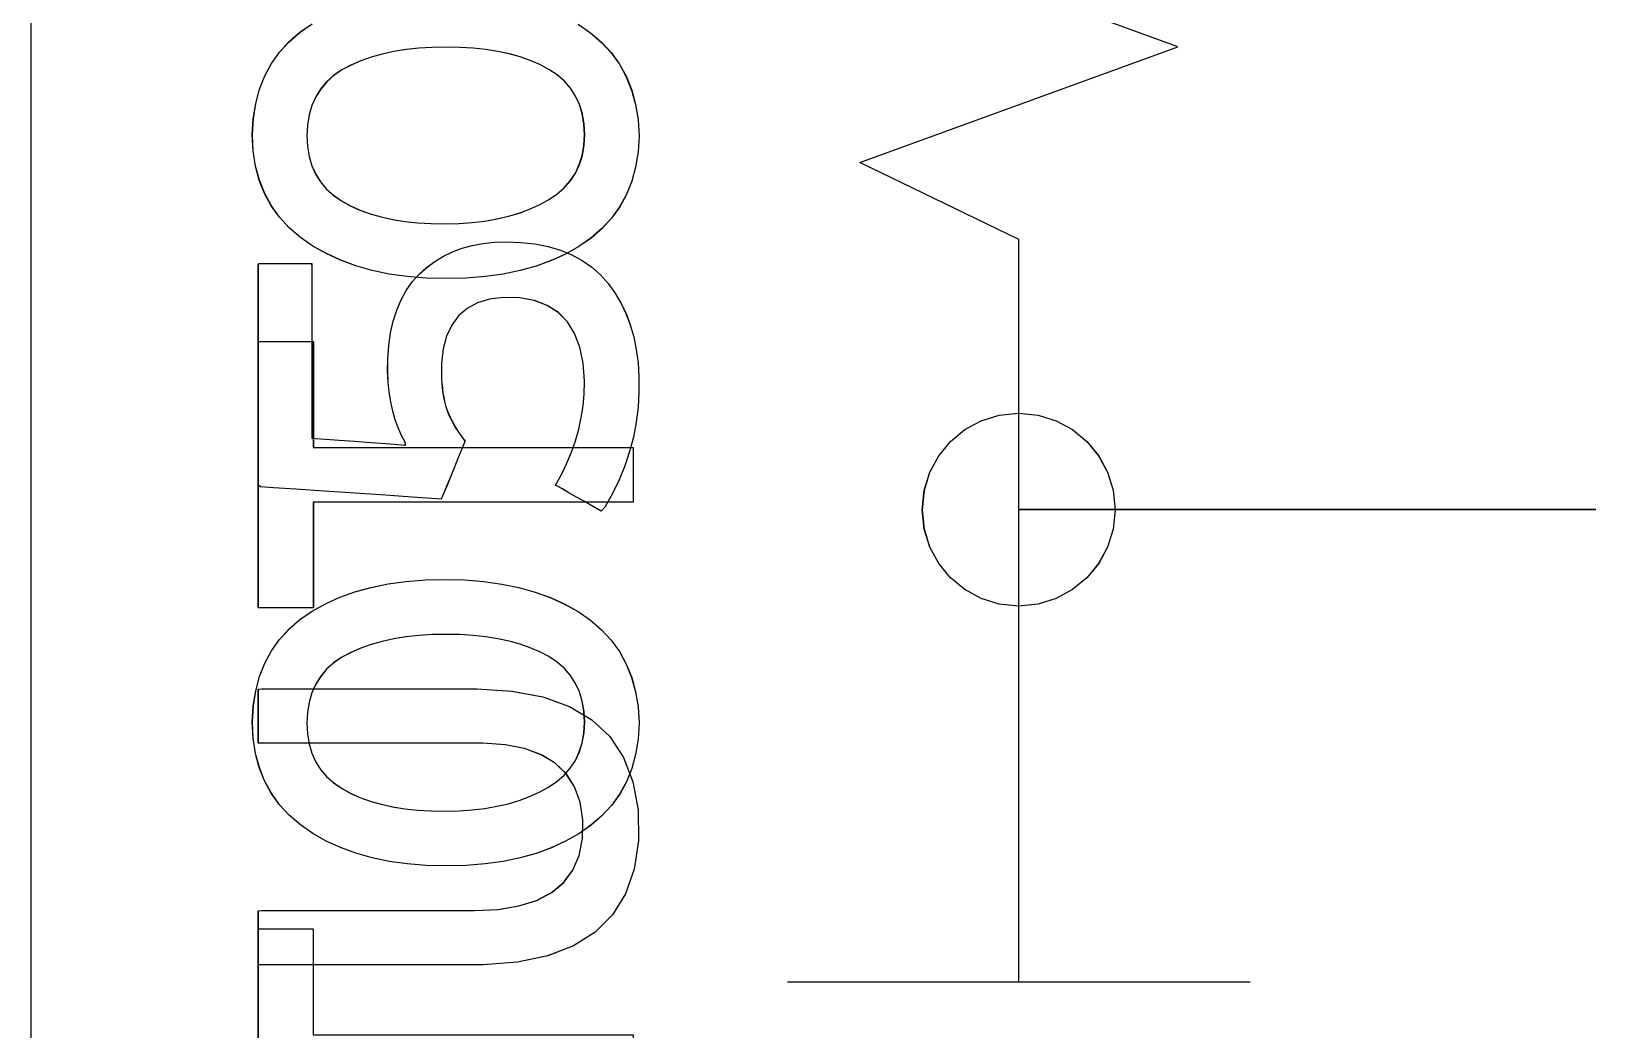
# Model space of a CAD drawing. Extents: x 1 to 47.7, y 0.2 to 35.
# Drawn here: x 36.2985 to 36.7042, y 5.7044 to 5.9632 of the extents above; entities that cross this region are included whole.
import ezdxf

# ---------------------------------------------------------------- set-up
doc = ezdxf.new("R2010")
doc.units = 0
doc.header["$MEASUREMENT"] = 0
for name, color, linetype in [('7_2___8__INDEPENDENT_INPUT', 7, 'CONTINUOUS'), ('7_3___8__OPTOISO_INDEPENDE', 7, 'CONTINUOUS'), ('7_4___24__OPTOISO_INDEPEND', 7, 'CONTINUOUS'), ('7_5___8__INDEPENDENT_INPUT', 7, 'CONTINUOUS'), ('7_6____8__INDEPENDENT_INPU', 7, 'CONTINUOUS'), ('7_7____8__OPTOISO_INDEPEND', 7, 'CONTINUOUS'), ('7_8____8__OPTOISO_INDEPEND', 7, 'CONTINUOUS'), ('8_0_____DWG', 7, 'CONTINUOUS')]:
    doc.layers.add(name, color=color, linetype=linetype)

msp = doc.modelspace()

# ---------------------------------------------------------------- linework, layer by layer
at = {"layer": '7_2___8__INDEPENDENT_INPUT'}
for points in [[(36.42155, 5.90865), (36.42545, 5.90849), (36.4291, 5.90807), (36.43252, 5.90739), (36.43571, 5.90645), (36.43865, 5.90524), (36.44136, 5.90377), (36.44383, 5.90205), (36.44607, 5.90006), (36.44807, 5.89781), (36.44984, 5.89539), (36.45139, 5.89279), (36.45272, 5.89002), (36.45383, 5.88708), (36.45472, 5.88396), (36.45539, 5.88068), (36.45584, 5.87723), (36.45608, 5.8736), (36.45608, 5.86972), (36.45585, 5.86575), (36.45536, 5.86184), (36.45463, 5.858), (36.45365, 5.85424), (36.45241, 5.85054), (36.45093, 5.84691), (36.4492, 5.84335), (36.44722, 5.83987), (36.44631, 5.83883), (36.44537, 5.83936), (36.44385, 5.84023), (36.44196, 5.8413), (36.43991, 5.84246), (36.43793, 5.84359), (36.43622, 5.84456), (36.43499, 5.84525), (36.43447, 5.84555), (36.43589, 5.84816), (36.43731, 5.8511), (36.43855, 5.85407), (36.4396, 5.85705), (36.44046, 5.86006), (36.44113, 5.86308), (36.44161, 5.86612), (36.4419, 5.86918), (36.44199, 5.87248), (36.44163, 5.8772), (36.44076, 5.88134), (36.4394, 5.8849), (36.43753, 5.8879), (36.43517, 5.89032), (36.43231, 5.89216), (36.42894, 5.89344), (36.42508, 5.89414), (36.42093, 5.89423), (36.41734, 5.89375), (36.41421, 5.89279), (36.41153, 5.89135), (36.4093, 5.88944), (36.40752, 5.88705), (36.40619, 5.88419), (36.40531, 5.88086), (36.40488, 5.87705), (36.40485, 5.87447), (36.40489, 5.87317), (36.40496, 5.87192), (36.40508, 5.8707), (36.40524, 5.86951), (36.40543, 5.86837), (36.40567, 5.86726), (36.40594, 5.86619), (36.40626, 5.86516), (36.40664, 5.86417), (36.40707, 5.8632), (36.40753, 5.86226), (36.40802, 5.86133), (36.40854, 5.86042), (36.4091, 5.85953), (36.40968, 5.85866), (36.4103, 5.85781), (36.41096, 5.85697), (36.41074, 5.85643), (36.41015, 5.85499), (36.4093, 5.8529), (36.4083, 5.85045), (36.40726, 5.84789), (36.40629, 5.8455), (36.40549, 5.84353), (36.40497, 5.84227), (36.40475, 5.84194), (36.40233, 5.8421), (36.39725, 5.84245), (36.39034, 5.84292), (36.38245, 5.84345), (36.37442, 5.844), (36.3671, 5.8445), (36.36131, 5.84489), (36.35791, 5.84512), (36.35737, 5.84559), (36.35737, 5.84934), (36.35737, 5.85612), (36.35737, 5.86489), (36.35737, 5.87463), (36.35737, 5.88432), (36.35737, 5.89292), (36.35737, 5.89941), (36.35737, 5.90276), (36.35759, 5.90301), (36.35867, 5.90301), (36.36042, 5.90301), (36.36259, 5.90301), (36.36494, 5.90301), (36.36722, 5.90301), (36.36919, 5.90301), (36.37059, 5.90301), (36.3712, 5.90301), (36.3712, 5.90171), (36.3712, 5.89762), (36.3712, 5.89153), (36.3712, 5.88423), (36.3712, 5.87654), (36.3712, 5.86924), (36.3712, 5.86314), (36.3712, 5.85906), (36.37121, 5.85776), (36.37229, 5.85768), (36.3748, 5.85749), (36.37831, 5.85723), (36.38237, 5.85693), (36.38656, 5.85662), (36.39044, 5.85633), (36.39356, 5.8561), (36.39548, 5.85596), (36.39552, 5.85653), (36.39451, 5.8584), (36.39363, 5.86039), (36.39286, 5.86251), (36.39223, 5.86475), (36.39171, 5.86712), (36.39131, 5.86962), (36.39104, 5.87223), (36.3909, 5.87498), (36.39092, 5.87827), (36.39118, 5.88176), (36.39166, 5.88504), (36.39235, 5.8881), (36.39326, 5.89095), (36.39439, 5.89359), (36.39573, 5.89601), (36.39729, 5.89822), (36.39906, 5.90022), (36.40102, 5.90199), (36.40312, 5.90355), (36.40535, 5.90491), (36.40772, 5.90605), (36.41022, 5.90699), (36.41285, 5.90771), (36.41562, 5.90823), (36.41852, 5.90855)], [(36.40579, 5.8211), (36.41094, 5.82097), (36.41584, 5.82058), (36.42051, 5.81993), (36.42494, 5.81902), (36.42914, 5.81785), (36.43309, 5.81642), (36.43681, 5.81472), (36.44029, 5.81277), (36.44352, 5.81056), (36.4464, 5.80808), (36.4489, 5.80536), (36.45104, 5.8024), (36.4528, 5.79918), (36.45419, 5.79572), (36.4552, 5.79201), (36.45584, 5.78805), (36.45611, 5.78384), (36.45584, 5.77968), (36.45521, 5.77577), (36.4542, 5.77209), (36.45283, 5.76866), (36.45108, 5.76548), (36.44897, 5.76254), (36.44649, 5.75984), (36.44364, 5.75739), (36.44045, 5.75518), (36.43703, 5.75323), (36.43335, 5.75154), (36.42943, 5.75011), (36.42526, 5.74893), (36.42083, 5.74802), (36.41616, 5.74737), (36.41123, 5.74698), (36.40606, 5.74685), (36.4009, 5.74699), (36.39598, 5.74738), (36.3913, 5.74804), (36.38686, 5.74896), (36.38266, 5.75015), (36.3787, 5.7516), (36.37498, 5.75331), (36.3715, 5.75529), (36.36826, 5.75753), (36.36537, 5.76001), (36.36286, 5.76273), (36.36073, 5.7657), (36.35899, 5.7689), (36.35762, 5.77234), (36.35664, 5.77602), (36.35603, 5.77995), (36.35581, 5.78411), (36.35606, 5.78831), (36.35667, 5.79226), (36.35766, 5.79596), (36.35902, 5.79941), (36.36075, 5.80261), (36.36285, 5.80556), (36.36531, 5.80826), (36.36815, 5.81071), (36.37134, 5.81289), (36.37478, 5.81481), (36.37846, 5.81648), (36.3824, 5.81789), (36.38658, 5.81905), (36.39101, 5.81994), (36.39569, 5.82059), (36.40061, 5.82097)], [(36.40606, 5.80687), (36.40244, 5.8068), (36.39898, 5.80658), (36.39566, 5.80622), (36.3925, 5.80571), (36.38949, 5.80505), (36.38664, 5.80425), (36.38394, 5.8033), (36.38139, 5.80221), (36.37901, 5.80095), (36.3769, 5.79949), (36.37507, 5.79783), (36.37352, 5.79598), (36.37225, 5.79394), (36.37125, 5.7917), (36.37053, 5.78928), (36.37008, 5.78665), (36.36991, 5.78384), (36.37008, 5.78107), (36.37052, 5.77849), (36.37123, 5.7761), (36.37222, 5.7739), (36.37348, 5.77189), (36.37501, 5.77007), (36.37681, 5.76844), (36.37889, 5.76699), (36.38122, 5.76573), (36.38372, 5.76461), (36.38638, 5.76365), (36.38921, 5.76284), (36.3922, 5.76218), (36.39535, 5.76167), (36.39867, 5.76132), (36.40215, 5.76112), (36.40579, 5.76108), (36.40939, 5.76116), (36.41283, 5.76139), (36.41612, 5.76177), (36.41925, 5.76231), (36.42223, 5.76299), (36.42504, 5.76383), (36.42771, 5.76483), (36.43022, 5.76597), (36.4326, 5.76726), (36.43478, 5.76872), (36.43667, 5.77036), (36.43827, 5.77219), (36.43959, 5.7742), (36.44063, 5.7764), (36.44137, 5.77879), (36.44183, 5.78136), (36.442, 5.78411), (36.44183, 5.78692), (36.44138, 5.78954), (36.44064, 5.79196), (36.43963, 5.79418), (36.43833, 5.7962), (36.43674, 5.79803), (36.43488, 5.79966), (36.43273, 5.8011), (36.43037, 5.80233), (36.42789, 5.80339), (36.42525, 5.80432), (36.42245, 5.8051), (36.41949, 5.80574), (36.41637, 5.80623), (36.4131, 5.80659), (36.40966, 5.8068)]]:
    msp.add_lwpolyline(points, close=True, dxfattribs=at)
for points in [[(36.55459, 5.71681), (36.55459, 5.83921), (36.70423, 5.83921)], [(36.37161, 5.70303), (36.45455, 5.70303), (36.45455, 5.68894), (36.37161, 5.68894), (36.37161, 5.66147), (36.35737, 5.66147), (36.35737, 5.73052), (36.37161, 5.73052), (36.37161, 5.70303)], [(36.4946, 5.71681), (36.61459, 5.71681)]]:
    msp.add_lwpolyline(points, dxfattribs=at)
at = {"layer": '7_3___8__OPTOISO_INDEPENDE'}
for points in [[(36.42155, 5.90865), (36.42545, 5.90849), (36.4291, 5.90807), (36.43252, 5.90739), (36.43571, 5.90645), (36.43865, 5.90524), (36.44136, 5.90377), (36.44383, 5.90205), (36.44607, 5.90006), (36.44807, 5.89781), (36.44984, 5.89539), (36.45139, 5.89279), (36.45272, 5.89002), (36.45383, 5.88708), (36.45472, 5.88396), (36.45539, 5.88068), (36.45584, 5.87723), (36.45608, 5.8736), (36.45608, 5.86972), (36.45585, 5.86575), (36.45536, 5.86184), (36.45463, 5.858), (36.45365, 5.85424), (36.45241, 5.85054), (36.45093, 5.84691), (36.4492, 5.84335), (36.44722, 5.83987), (36.44631, 5.83883), (36.44537, 5.83936), (36.44385, 5.84023), (36.44196, 5.8413), (36.43991, 5.84246), (36.43793, 5.84359), (36.43622, 5.84456), (36.43499, 5.84525), (36.43447, 5.84555), (36.43589, 5.84816), (36.43731, 5.8511), (36.43855, 5.85407), (36.4396, 5.85705), (36.44046, 5.86006), (36.44113, 5.86308), (36.44161, 5.86612), (36.4419, 5.86918), (36.44199, 5.87248), (36.44163, 5.8772), (36.44076, 5.88134), (36.4394, 5.8849), (36.43753, 5.8879), (36.43517, 5.89032), (36.43231, 5.89216), (36.42894, 5.89344), (36.42508, 5.89414), (36.42093, 5.89423), (36.41734, 5.89375), (36.41421, 5.89279), (36.41153, 5.89135), (36.4093, 5.88944), (36.40752, 5.88705), (36.40619, 5.88419), (36.40531, 5.88086), (36.40488, 5.87705), (36.40485, 5.87447), (36.40489, 5.87317), (36.40496, 5.87192), (36.40508, 5.8707), (36.40524, 5.86951), (36.40543, 5.86837), (36.40567, 5.86726), (36.40594, 5.86619), (36.40626, 5.86516), (36.40664, 5.86417), (36.40707, 5.8632), (36.40753, 5.86226), (36.40802, 5.86133), (36.40854, 5.86042), (36.4091, 5.85953), (36.40968, 5.85866), (36.4103, 5.85781), (36.41096, 5.85697), (36.41074, 5.85643), (36.41015, 5.85499), (36.4093, 5.8529), (36.4083, 5.85045), (36.40726, 5.84789), (36.40629, 5.8455), (36.40549, 5.84353), (36.40497, 5.84227), (36.40475, 5.84194), (36.40233, 5.8421), (36.39725, 5.84245), (36.39034, 5.84292), (36.38245, 5.84345), (36.37442, 5.844), (36.3671, 5.8445), (36.36131, 5.84489), (36.35791, 5.84512), (36.35737, 5.84559), (36.35737, 5.84934), (36.35737, 5.85612), (36.35737, 5.86489), (36.35737, 5.87463), (36.35737, 5.88432), (36.35737, 5.89292), (36.35737, 5.89941), (36.35737, 5.90276), (36.35759, 5.90301), (36.35867, 5.90301), (36.36042, 5.90301), (36.36259, 5.90301), (36.36494, 5.90301), (36.36722, 5.90301), (36.36919, 5.90301), (36.37059, 5.90301), (36.3712, 5.90301), (36.3712, 5.90171), (36.3712, 5.89762), (36.3712, 5.89153), (36.3712, 5.88423), (36.3712, 5.87654), (36.3712, 5.86924), (36.3712, 5.86314), (36.3712, 5.85906), (36.37121, 5.85776), (36.37229, 5.85768), (36.3748, 5.85749), (36.37831, 5.85723), (36.38237, 5.85693), (36.38656, 5.85662), (36.39044, 5.85633), (36.39356, 5.8561), (36.39548, 5.85596), (36.39552, 5.85653), (36.39451, 5.8584), (36.39363, 5.86039), (36.39286, 5.86251), (36.39223, 5.86475), (36.39171, 5.86712), (36.39131, 5.86962), (36.39104, 5.87223), (36.3909, 5.87498), (36.39092, 5.87827), (36.39118, 5.88176), (36.39166, 5.88504), (36.39235, 5.8881), (36.39326, 5.89095), (36.39439, 5.89359), (36.39573, 5.89601), (36.39729, 5.89822), (36.39906, 5.90022), (36.40102, 5.90199), (36.40312, 5.90355), (36.40535, 5.90491), (36.40772, 5.90605), (36.41022, 5.90699), (36.41285, 5.90771), (36.41562, 5.90823), (36.41852, 5.90855)], [(36.40579, 5.8211), (36.41094, 5.82097), (36.41584, 5.82058), (36.42051, 5.81993), (36.42494, 5.81902), (36.42914, 5.81785), (36.43309, 5.81642), (36.43681, 5.81472), (36.44029, 5.81277), (36.44352, 5.81056), (36.4464, 5.80808), (36.4489, 5.80536), (36.45104, 5.8024), (36.4528, 5.79918), (36.45419, 5.79572), (36.4552, 5.79201), (36.45584, 5.78805), (36.45611, 5.78384), (36.45584, 5.77968), (36.45521, 5.77577), (36.4542, 5.77209), (36.45283, 5.76866), (36.45108, 5.76548), (36.44897, 5.76254), (36.44649, 5.75984), (36.44364, 5.75739), (36.44045, 5.75518), (36.43703, 5.75323), (36.43335, 5.75154), (36.42943, 5.75011), (36.42526, 5.74893), (36.42083, 5.74802), (36.41616, 5.74737), (36.41123, 5.74698), (36.40606, 5.74685), (36.4009, 5.74699), (36.39598, 5.74738), (36.3913, 5.74804), (36.38686, 5.74896), (36.38266, 5.75015), (36.3787, 5.7516), (36.37498, 5.75331), (36.3715, 5.75529), (36.36826, 5.75753), (36.36537, 5.76001), (36.36286, 5.76273), (36.36073, 5.7657), (36.35899, 5.7689), (36.35762, 5.77234), (36.35664, 5.77602), (36.35603, 5.77995), (36.35581, 5.78411), (36.35606, 5.78831), (36.35667, 5.79226), (36.35766, 5.79596), (36.35902, 5.79941), (36.36075, 5.80261), (36.36285, 5.80556), (36.36531, 5.80826), (36.36815, 5.81071), (36.37134, 5.81289), (36.37478, 5.81481), (36.37846, 5.81648), (36.3824, 5.81789), (36.38658, 5.81905), (36.39101, 5.81994), (36.39569, 5.82059), (36.40061, 5.82097)], [(36.40606, 5.80687), (36.40244, 5.8068), (36.39898, 5.80658), (36.39566, 5.80622), (36.3925, 5.80571), (36.38949, 5.80505), (36.38664, 5.80425), (36.38394, 5.8033), (36.38139, 5.80221), (36.37901, 5.80095), (36.3769, 5.79949), (36.37507, 5.79783), (36.37352, 5.79598), (36.37225, 5.79394), (36.37125, 5.7917), (36.37053, 5.78928), (36.37008, 5.78665), (36.36991, 5.78384), (36.37008, 5.78107), (36.37052, 5.77849), (36.37123, 5.7761), (36.37222, 5.7739), (36.37348, 5.77189), (36.37501, 5.77007), (36.37681, 5.76844), (36.37889, 5.76699), (36.38122, 5.76573), (36.38372, 5.76461), (36.38638, 5.76365), (36.38921, 5.76284), (36.3922, 5.76218), (36.39535, 5.76167), (36.39867, 5.76132), (36.40215, 5.76112), (36.40579, 5.76108), (36.40939, 5.76116), (36.41283, 5.76139), (36.41612, 5.76177), (36.41925, 5.76231), (36.42223, 5.76299), (36.42504, 5.76383), (36.42771, 5.76483), (36.43022, 5.76597), (36.4326, 5.76726), (36.43478, 5.76872), (36.43667, 5.77036), (36.43827, 5.77219), (36.43959, 5.7742), (36.44063, 5.7764), (36.44137, 5.77879), (36.44183, 5.78136), (36.442, 5.78411), (36.44183, 5.78692), (36.44138, 5.78954), (36.44064, 5.79196), (36.43963, 5.79418), (36.43833, 5.7962), (36.43674, 5.79803), (36.43488, 5.79966), (36.43273, 5.8011), (36.43037, 5.80233), (36.42789, 5.80339), (36.42525, 5.80432), (36.42245, 5.8051), (36.41949, 5.80574), (36.41637, 5.80623), (36.4131, 5.80659), (36.40966, 5.8068)]]:
    msp.add_lwpolyline(points, close=True, dxfattribs=at)
for points in [[(36.55459, 5.71681), (36.55459, 5.83921), (36.70423, 5.83921)], [(36.37161, 5.70303), (36.45455, 5.70303), (36.45455, 5.68894), (36.37161, 5.68894), (36.37161, 5.66147), (36.35737, 5.66147), (36.35737, 5.73052), (36.37161, 5.73052), (36.37161, 5.70303)], [(36.4946, 5.71681), (36.61459, 5.71681)]]:
    msp.add_lwpolyline(points, dxfattribs=at)
at = {"layer": '7_4___24__OPTOISO_INDEPEND'}
for points in [[(36.42154, 5.90865), (36.42543, 5.90849), (36.42909, 5.90807), (36.43251, 5.90739), (36.43569, 5.90645), (36.43864, 5.90524), (36.44135, 5.90377), (36.44382, 5.90205), (36.44606, 5.90006), (36.44805, 5.89781), (36.44982, 5.89539), (36.45137, 5.89279), (36.45271, 5.89002), (36.45382, 5.88708), (36.45471, 5.88396), (36.45538, 5.88068), (36.45583, 5.87723), (36.45606, 5.8736), (36.45607, 5.86972), (36.45584, 5.86575), (36.45535, 5.86184), (36.45462, 5.858), (36.45363, 5.85424), (36.4524, 5.85054), (36.45092, 5.84691), (36.44919, 5.84335), (36.44721, 5.83987), (36.44629, 5.83883), (36.44535, 5.83936), (36.44383, 5.84023), (36.44194, 5.8413), (36.4399, 5.84246), (36.43791, 5.84359), (36.4362, 5.84456), (36.43498, 5.84525), (36.43445, 5.84555), (36.43587, 5.84816), (36.4373, 5.8511), (36.43854, 5.85407), (36.43959, 5.85705), (36.44045, 5.86006), (36.44112, 5.86308), (36.4416, 5.86612), (36.44189, 5.86918), (36.44198, 5.87248), (36.44161, 5.8772), (36.44075, 5.88134), (36.43938, 5.8849), (36.43752, 5.8879), (36.43516, 5.89032), (36.43229, 5.89216), (36.42893, 5.89344), (36.42507, 5.89414), (36.42092, 5.89423), (36.41733, 5.89375), (36.4142, 5.89279), (36.41151, 5.89135), (36.40928, 5.88944), (36.4075, 5.88705), (36.40617, 5.88419), (36.4053, 5.88086), (36.40487, 5.87705), (36.40483, 5.87447), (36.40487, 5.87317), (36.40495, 5.87192), (36.40507, 5.8707), (36.40522, 5.86951), (36.40542, 5.86837), (36.40565, 5.86726), (36.40593, 5.86619), (36.40624, 5.86516), (36.40663, 5.86417), (36.40705, 5.8632), (36.40751, 5.86226), (36.408, 5.86133), (36.40853, 5.86042), (36.40908, 5.85953), (36.40967, 5.85866), (36.41029, 5.85781), (36.41094, 5.85697), (36.41072, 5.85643), (36.41013, 5.85499), (36.40929, 5.8529), (36.40829, 5.85045), (36.40725, 5.84789), (36.40628, 5.8455), (36.40548, 5.84353), (36.40496, 5.84227), (36.40474, 5.84194), (36.40232, 5.8421), (36.39724, 5.84245), (36.39033, 5.84292), (36.38244, 5.84345), (36.37441, 5.844), (36.36708, 5.8445), (36.3613, 5.84489), (36.3579, 5.84512), (36.35735, 5.84559), (36.35735, 5.84934), (36.35735, 5.85612), (36.35735, 5.86489), (36.35735, 5.87463), (36.35735, 5.88432), (36.35735, 5.89292), (36.35735, 5.89941), (36.35735, 5.90276), (36.35758, 5.90301), (36.35866, 5.90301), (36.36041, 5.90301), (36.36258, 5.90301), (36.36493, 5.90301), (36.36721, 5.90301), (36.36917, 5.90301), (36.37058, 5.90301), (36.37118, 5.90301), (36.37119, 5.90171), (36.37119, 5.89762), (36.37119, 5.89153), (36.37119, 5.88423), (36.37119, 5.87654), (36.37119, 5.86924), (36.37119, 5.86314), (36.37119, 5.85906), (36.3712, 5.85776), (36.37228, 5.85768), (36.37479, 5.85749), (36.37829, 5.85723), (36.38236, 5.85693), (36.38655, 5.85662), (36.39042, 5.85633), (36.39354, 5.8561), (36.39547, 5.85596), (36.39551, 5.85653), (36.3945, 5.8584), (36.39361, 5.86039), (36.39285, 5.86251), (36.39221, 5.86475), (36.39169, 5.86712), (36.3913, 5.86962), (36.39103, 5.87223), (36.39088, 5.87498), (36.39091, 5.87827), (36.39117, 5.88176), (36.39165, 5.88504), (36.39234, 5.8881), (36.39325, 5.89095), (36.39437, 5.89359), (36.39572, 5.89601), (36.39727, 5.89822), (36.39905, 5.90022), (36.40101, 5.90199), (36.40311, 5.90355), (36.40534, 5.90491), (36.4077, 5.90605), (36.4102, 5.90699), (36.41284, 5.90771), (36.4156, 5.90823), (36.4185, 5.90855)], [(36.40578, 5.8211), (36.41092, 5.82097), (36.41583, 5.82058), (36.4205, 5.81993), (36.42493, 5.81902), (36.42912, 5.81785), (36.43308, 5.81642), (36.43679, 5.81472), (36.44027, 5.81277), (36.4435, 5.81056), (36.44638, 5.80808), (36.44889, 5.80536), (36.45103, 5.8024), (36.45279, 5.79918), (36.45417, 5.79572), (36.45519, 5.79201), (36.45583, 5.78805), (36.4561, 5.78384), (36.45583, 5.77968), (36.45519, 5.77577), (36.45419, 5.77209), (36.45281, 5.76866), (36.45107, 5.76548), (36.44896, 5.76254), (36.44647, 5.75984), (36.44362, 5.75739), (36.44044, 5.75518), (36.43702, 5.75323), (36.43334, 5.75154), (36.42942, 5.75011), (36.42524, 5.74893), (36.42082, 5.74802), (36.41615, 5.74737), (36.41122, 5.74698), (36.40605, 5.74685), (36.40089, 5.74699), (36.39597, 5.74738), (36.39129, 5.74804), (36.38685, 5.74896), (36.38264, 5.75015), (36.37868, 5.7516), (36.37496, 5.75331), (36.37148, 5.75529), (36.36825, 5.75753), (36.36536, 5.76001), (36.36285, 5.76273), (36.36072, 5.7657), (36.35897, 5.7689), (36.35761, 5.77234), (36.35662, 5.77602), (36.35602, 5.77995), (36.35579, 5.78411), (36.35604, 5.78831), (36.35666, 5.79226), (36.35765, 5.79596), (36.35901, 5.79941), (36.36073, 5.80261), (36.36283, 5.80556), (36.3653, 5.80826), (36.36814, 5.81071), (36.37132, 5.81289), (36.37476, 5.81481), (36.37845, 5.81648), (36.38238, 5.81789), (36.38657, 5.81905), (36.391, 5.81994), (36.39567, 5.82059), (36.4006, 5.82097)], [(36.40605, 5.80687), (36.40243, 5.8068), (36.39896, 5.80658), (36.39565, 5.80622), (36.39249, 5.80571), (36.38948, 5.80505), (36.38663, 5.80425), (36.38392, 5.8033), (36.38137, 5.80221), (36.379, 5.80095), (36.37689, 5.79949), (36.37506, 5.79783), (36.37351, 5.79598), (36.37223, 5.79394), (36.37123, 5.7917), (36.37051, 5.78928), (36.37007, 5.78665), (36.3699, 5.78384), (36.37007, 5.78107), (36.3705, 5.77849), (36.37122, 5.7761), (36.3722, 5.7739), (36.37346, 5.77189), (36.37499, 5.77007), (36.3768, 5.76844), (36.37888, 5.76699), (36.38121, 5.76573), (36.38371, 5.76461), (36.38637, 5.76365), (36.3892, 5.76284), (36.39218, 5.76218), (36.39534, 5.76167), (36.39865, 5.76132), (36.40213, 5.76112), (36.40578, 5.76108), (36.40937, 5.76116), (36.41282, 5.76139), (36.4161, 5.76177), (36.41924, 5.76231), (36.42221, 5.76299), (36.42503, 5.76383), (36.42769, 5.76483), (36.4302, 5.76597), (36.43259, 5.76726), (36.43477, 5.76872), (36.43666, 5.77036), (36.43826, 5.77219), (36.43958, 5.7742), (36.44061, 5.7764), (36.44136, 5.77879), (36.44182, 5.78136), (36.44199, 5.78411), (36.44182, 5.78692), (36.44137, 5.78954), (36.44063, 5.79196), (36.43961, 5.79418), (36.43831, 5.7962), (36.43673, 5.79803), (36.43486, 5.79966), (36.43271, 5.8011), (36.43035, 5.80233), (36.42788, 5.80339), (36.42524, 5.80432), (36.42244, 5.8051), (36.41948, 5.80574), (36.41636, 5.80623), (36.41308, 5.80659), (36.40964, 5.8068)]]:
    msp.add_lwpolyline(points, close=True, dxfattribs=at)
for points in [[(36.55458, 5.71681), (36.55458, 5.83931), (36.70423, 5.83931)], [(36.3716, 5.70303), (36.45454, 5.70303), (36.45454, 5.68894), (36.3716, 5.68894), (36.3716, 5.66147), (36.35735, 5.66147), (36.35735, 5.73052), (36.3716, 5.73052), (36.3716, 5.70303)], [(36.49457, 5.71681), (36.61458, 5.71681)]]:
    msp.add_lwpolyline(points, dxfattribs=at)
at = {"layer": '7_5___8__INDEPENDENT_INPUT'}
for points in [[(36.70424, 5.83921), (36.55459, 5.83921), (36.55459, 5.90919), (36.51333, 5.9292), (36.59583, 5.95921), (36.51333, 5.98923), (36.59583, 6.01924), (36.51333, 6.04926), (36.59583, 6.07927), (36.55457, 6.09928), (36.55457, 6.13921), (36.70424, 6.13921)], [(36.44027, 5.96502), (36.4435, 5.9628), (36.44638, 5.96033), (36.44889, 5.95761), (36.45103, 5.95464), (36.45279, 5.95142), (36.45417, 5.94796), (36.45519, 5.94425), (36.45583, 5.94029), (36.4561, 5.93609), (36.45583, 5.93193), (36.45519, 5.92801), (36.45419, 5.92434), (36.45281, 5.92091), (36.45107, 5.91772), (36.44896, 5.91478), (36.44647, 5.91208), (36.44362, 5.90962), (36.44044, 5.90741), (36.43702, 5.90546), (36.43334, 5.90377), (36.42942, 5.90234), (36.42524, 5.90117), (36.42082, 5.90026), (36.41615, 5.89961), (36.41122, 5.89922), (36.40605, 5.89909), (36.40089, 5.89922), (36.39597, 5.89962), (36.39129, 5.90028), (36.38685, 5.9012), (36.38264, 5.90239), (36.37868, 5.90384), (36.37496, 5.90556), (36.37148, 5.90754), (36.36825, 5.90977), (36.36536, 5.91226), (36.36285, 5.91498), (36.36072, 5.91794), (36.35897, 5.92114), (36.35761, 5.92458), (36.35662, 5.92827), (36.35602, 5.93219), (36.35579, 5.93635), (36.35604, 5.94055), (36.35666, 5.9445), (36.35765, 5.9482), (36.35901, 5.95165), (36.36073, 5.95485), (36.36283, 5.9578), (36.3653, 5.9605), (36.36814, 5.96294), (36.37132, 5.96513)], [(36.3716, 5.85528), (36.45454, 5.85528), (36.45454, 5.84117), (36.3716, 5.84117), (36.3716, 5.81372), (36.35735, 5.81372), (36.35735, 5.88277), (36.3716, 5.88277), (36.3716, 5.85528)], [(36.55459, 5.71679), (36.55459, 5.83922), (36.70424, 5.83922)], [(36.49457, 5.71681), (36.61458, 5.71681)]]:
    msp.add_lwpolyline(points, dxfattribs=at)
for points in [[(36.40605, 5.95911), (36.40243, 5.95903), (36.39896, 5.95882), (36.39565, 5.95845), (36.39249, 5.95794), (36.38948, 5.95729), (36.38663, 5.95649), (36.38392, 5.95554), (36.38137, 5.95445), (36.379, 5.95319), (36.37689, 5.95172), (36.37506, 5.95007), (36.37351, 5.94822), (36.37223, 5.94618), (36.37123, 5.94395), (36.37051, 5.94152), (36.37007, 5.9389), (36.3699, 5.93609), (36.37007, 5.93332), (36.3705, 5.93074), (36.37122, 5.92835), (36.3722, 5.92615), (36.37346, 5.92414), (36.37499, 5.92231), (36.3768, 5.92068), (36.37888, 5.91924), (36.38121, 5.91798), (36.38371, 5.91686), (36.38637, 5.91589), (36.3892, 5.91508), (36.39218, 5.91442), (36.39534, 5.91392), (36.39865, 5.91357), (36.40213, 5.91337), (36.40578, 5.91333), (36.40937, 5.91341), (36.41282, 5.91363), (36.4161, 5.91402), (36.41924, 5.91455), (36.42221, 5.91524), (36.42503, 5.91608), (36.42769, 5.91707), (36.4302, 5.91822), (36.43259, 5.91951), (36.43477, 5.92096), (36.43666, 5.9226), (36.43826, 5.92443), (36.43958, 5.92644), (36.44061, 5.92864), (36.44136, 5.93102), (36.44182, 5.93359), (36.44199, 5.93635), (36.44182, 5.93916), (36.44137, 5.94177), (36.44063, 5.94419), (36.43961, 5.94641), (36.43831, 5.94844), (36.43673, 5.95027), (36.43486, 5.9519), (36.43271, 5.95334), (36.43035, 5.95456), (36.42788, 5.95563), (36.42524, 5.95655), (36.42244, 5.95733), (36.41948, 5.95797), (36.41636, 5.95847), (36.41308, 5.95882), (36.40964, 5.95904)], [(36.55456, 5.86421), (36.5596, 5.86371), (36.5643, 5.86225), (36.56855, 5.85994), (36.57225, 5.85689), (36.57531, 5.85319), (36.57762, 5.84894), (36.57907, 5.84424), (36.57958, 5.8392), (36.57907, 5.83416), (36.57762, 5.82947), (36.57531, 5.82523), (36.57225, 5.82153), (36.56855, 5.81848), (36.5643, 5.81618), (36.5596, 5.81473), (36.55456, 5.81422), (36.54952, 5.81473), (36.54483, 5.81618), (36.54059, 5.81848), (36.53689, 5.82153), (36.53384, 5.82523), (36.53154, 5.82947), (36.53008, 5.83416), (36.52957, 5.8392), (36.53008, 5.84424), (36.53154, 5.84894), (36.53384, 5.85319), (36.53689, 5.85689), (36.54059, 5.85994), (36.54483, 5.86225), (36.54952, 5.86371)], [(36.41402, 5.79275), (36.42314, 5.79219), (36.43115, 5.79067), (36.43804, 5.7882), (36.44383, 5.78476), (36.4485, 5.78036), (36.45205, 5.775), (36.4545, 5.76869), (36.45583, 5.76141), (36.45595, 5.75338), (36.45481, 5.74604), (36.45255, 5.73965), (36.44918, 5.7342), (36.44469, 5.72971), (36.4391, 5.72617), (36.43239, 5.72357), (36.42457, 5.72193), (36.41563, 5.72123), (36.41234, 5.7212), (36.40734, 5.7212), (36.39968, 5.7212), (36.39042, 5.7212), (36.38064, 5.7212), (36.37139, 5.7212), (36.36373, 5.7212), (36.35873, 5.7212), (36.35735, 5.72123), (36.35735, 5.72195), (36.35735, 5.7235), (36.35735, 5.72561), (36.35735, 5.72801), (36.35735, 5.73044), (36.35735, 5.73263), (36.35735, 5.73431), (36.35735, 5.73522), (36.35813, 5.73531), (36.36245, 5.73531), (36.36962, 5.73531), (36.37858, 5.73531), (36.38828, 5.73531), (36.39767, 5.73531), (36.40568, 5.73531), (36.41126, 5.73531), (36.41336, 5.73531), (36.4195, 5.7356), (36.42489, 5.73648), (36.42953, 5.73793), (36.43341, 5.73997), (36.43654, 5.74259), (36.43892, 5.74579), (36.44054, 5.74958), (36.44142, 5.75395), (36.44151, 5.75884), (36.4408, 5.76341), (36.43938, 5.76737), (36.43722, 5.77074), (36.43434, 5.77352), (36.43074, 5.77569), (36.4264, 5.77727), (36.42134, 5.77826), (36.41555, 5.77864), (36.41292, 5.77865), (36.40787, 5.77865), (36.40013, 5.77865), (36.39077, 5.77865), (36.38089, 5.77865), (36.37153, 5.77865), (36.36379, 5.77865), (36.35874, 5.77865), (36.35735, 5.77867), (36.35735, 5.77939), (36.35735, 5.78094), (36.35735, 5.78305), (36.35735, 5.78545), (36.35735, 5.78788), (36.35735, 5.79007), (36.35735, 5.79175), (36.35735, 5.79266), (36.35814, 5.79275), (36.36251, 5.79275), (36.36976, 5.79275), (36.37883, 5.79275), (36.38865, 5.79275), (36.39815, 5.79275), (36.40625, 5.79275), (36.4119, 5.79275)]]:
    msp.add_lwpolyline(points, close=True, dxfattribs=at)
at = {"layer": '7_6____8__INDEPENDENT_INPU'}
for points in [[(36.42154, 5.90865), (36.42543, 5.90849), (36.42909, 5.90807), (36.43251, 5.90739), (36.43569, 5.90645), (36.43864, 5.90524), (36.44135, 5.90377), (36.44382, 5.90205), (36.44606, 5.90006), (36.44805, 5.89781), (36.44982, 5.89539), (36.45137, 5.89279), (36.45271, 5.89002), (36.45382, 5.88708), (36.45471, 5.88396), (36.45538, 5.88068), (36.45583, 5.87723), (36.45606, 5.8736), (36.45607, 5.86972), (36.45584, 5.86575), (36.45535, 5.86184), (36.45462, 5.858), (36.45363, 5.85424), (36.4524, 5.85054), (36.45092, 5.84691), (36.44919, 5.84335), (36.44721, 5.83987), (36.44629, 5.83883), (36.44535, 5.83936), (36.44383, 5.84023), (36.44194, 5.8413), (36.4399, 5.84246), (36.43791, 5.84359), (36.4362, 5.84456), (36.43498, 5.84525), (36.43445, 5.84555), (36.43587, 5.84816), (36.4373, 5.8511), (36.43854, 5.85407), (36.43959, 5.85705), (36.44045, 5.86006), (36.44112, 5.86308), (36.4416, 5.86612), (36.44189, 5.86918), (36.44198, 5.87248), (36.44161, 5.8772), (36.44075, 5.88134), (36.43938, 5.8849), (36.43752, 5.8879), (36.43516, 5.89032), (36.43229, 5.89216), (36.42893, 5.89344), (36.42507, 5.89414), (36.42092, 5.89423), (36.41733, 5.89375), (36.4142, 5.89279), (36.41151, 5.89135), (36.40928, 5.88944), (36.4075, 5.88705), (36.40617, 5.88419), (36.4053, 5.88086), (36.40487, 5.87705), (36.40483, 5.87447), (36.40487, 5.87317), (36.40495, 5.87192), (36.40507, 5.8707), (36.40522, 5.86951), (36.40542, 5.86837), (36.40565, 5.86726), (36.40593, 5.86619), (36.40624, 5.86516), (36.40663, 5.86417), (36.40705, 5.8632), (36.40751, 5.86226), (36.408, 5.86133), (36.40853, 5.86042), (36.40908, 5.85953), (36.40967, 5.85866), (36.41029, 5.85781), (36.41094, 5.85697), (36.41072, 5.85643), (36.41013, 5.85499), (36.40929, 5.8529), (36.40829, 5.85045), (36.40725, 5.84789), (36.40628, 5.8455), (36.40548, 5.84353), (36.40496, 5.84227), (36.40474, 5.84194), (36.40232, 5.8421), (36.39724, 5.84245), (36.39033, 5.84292), (36.38244, 5.84345), (36.37441, 5.844), (36.36708, 5.8445), (36.3613, 5.84489), (36.3579, 5.84512), (36.35735, 5.84559), (36.35735, 5.84934), (36.35735, 5.85612), (36.35735, 5.86489), (36.35735, 5.87463), (36.35735, 5.88432), (36.35735, 5.89292), (36.35735, 5.89941), (36.35735, 5.90276), (36.35758, 5.90301), (36.35866, 5.90301), (36.36041, 5.90301), (36.36258, 5.90301), (36.36493, 5.90301), (36.36721, 5.90301), (36.36917, 5.90301), (36.37058, 5.90301), (36.37118, 5.90301), (36.37119, 5.90171), (36.37119, 5.89762), (36.37119, 5.89153), (36.37119, 5.88423), (36.37119, 5.87654), (36.37119, 5.86924), (36.37119, 5.86314), (36.37119, 5.85906), (36.3712, 5.85776), (36.37228, 5.85768), (36.37479, 5.85749), (36.37829, 5.85723), (36.38236, 5.85693), (36.38655, 5.85662), (36.39042, 5.85633), (36.39354, 5.8561), (36.39547, 5.85596), (36.39551, 5.85653), (36.3945, 5.8584), (36.39361, 5.86039), (36.39285, 5.86251), (36.39221, 5.86475), (36.39169, 5.86712), (36.3913, 5.86962), (36.39103, 5.87223), (36.39088, 5.87498), (36.39091, 5.87827), (36.39117, 5.88176), (36.39165, 5.88504), (36.39234, 5.8881), (36.39325, 5.89095), (36.39437, 5.89359), (36.39572, 5.89601), (36.39727, 5.89822), (36.39905, 5.90022), (36.40101, 5.90199), (36.40311, 5.90355), (36.40534, 5.90491), (36.4077, 5.90605), (36.4102, 5.90699), (36.41284, 5.90771), (36.4156, 5.90823), (36.4185, 5.90855)], [(36.40578, 5.8211), (36.41092, 5.82097), (36.41583, 5.82058), (36.4205, 5.81993), (36.42493, 5.81902), (36.42912, 5.81785), (36.43308, 5.81642), (36.43679, 5.81472), (36.44027, 5.81277), (36.4435, 5.81056), (36.44638, 5.80808), (36.44889, 5.80536), (36.45103, 5.8024), (36.45279, 5.79918), (36.45417, 5.79572), (36.45519, 5.79201), (36.45583, 5.78805), (36.4561, 5.78384), (36.45583, 5.77968), (36.45519, 5.77577), (36.45419, 5.77209), (36.45281, 5.76866), (36.45107, 5.76548), (36.44896, 5.76254), (36.44647, 5.75984), (36.44362, 5.75739), (36.44044, 5.75518), (36.43702, 5.75323), (36.43334, 5.75154), (36.42942, 5.75011), (36.42524, 5.74893), (36.42082, 5.74802), (36.41615, 5.74737), (36.41122, 5.74698), (36.40605, 5.74685), (36.40089, 5.74699), (36.39597, 5.74738), (36.39129, 5.74804), (36.38685, 5.74896), (36.38264, 5.75015), (36.37868, 5.7516), (36.37496, 5.75331), (36.37148, 5.75529), (36.36825, 5.75753), (36.36536, 5.76001), (36.36285, 5.76273), (36.36072, 5.7657), (36.35897, 5.7689), (36.35761, 5.77234), (36.35662, 5.77602), (36.35602, 5.77995), (36.35579, 5.78411), (36.35604, 5.78831), (36.35666, 5.79226), (36.35765, 5.79596), (36.35901, 5.79941), (36.36073, 5.80261), (36.36283, 5.80556), (36.3653, 5.80826), (36.36814, 5.81071), (36.37132, 5.81289), (36.37476, 5.81481), (36.37845, 5.81648), (36.38238, 5.81789), (36.38657, 5.81905), (36.391, 5.81994), (36.39567, 5.82059), (36.4006, 5.82097)], [(36.40605, 5.80687), (36.40243, 5.8068), (36.39896, 5.80658), (36.39565, 5.80622), (36.39249, 5.80571), (36.38948, 5.80505), (36.38663, 5.80425), (36.38392, 5.8033), (36.38137, 5.80221), (36.379, 5.80095), (36.37689, 5.79949), (36.37506, 5.79783), (36.37351, 5.79598), (36.37223, 5.79394), (36.37123, 5.7917), (36.37051, 5.78928), (36.37007, 5.78665), (36.3699, 5.78384), (36.37007, 5.78107), (36.3705, 5.77849), (36.37122, 5.7761), (36.3722, 5.7739), (36.37346, 5.77189), (36.37499, 5.77007), (36.3768, 5.76844), (36.37888, 5.76699), (36.38121, 5.76573), (36.38371, 5.76461), (36.38637, 5.76365), (36.3892, 5.76284), (36.39218, 5.76218), (36.39534, 5.76167), (36.39865, 5.76132), (36.40213, 5.76112), (36.40578, 5.76108), (36.40937, 5.76116), (36.41282, 5.76139), (36.4161, 5.76177), (36.41924, 5.76231), (36.42221, 5.76299), (36.42503, 5.76383), (36.42769, 5.76483), (36.4302, 5.76597), (36.43259, 5.76726), (36.43477, 5.76872), (36.43666, 5.77036), (36.43826, 5.77219), (36.43958, 5.7742), (36.44061, 5.7764), (36.44136, 5.77879), (36.44182, 5.78136), (36.44199, 5.78411), (36.44182, 5.78692), (36.44137, 5.78954), (36.44063, 5.79196), (36.43961, 5.79418), (36.43831, 5.7962), (36.43673, 5.79803), (36.43486, 5.79966), (36.43271, 5.8011), (36.43035, 5.80233), (36.42788, 5.80339), (36.42524, 5.80432), (36.42244, 5.8051), (36.41948, 5.80574), (36.41636, 5.80623), (36.41308, 5.80659), (36.40964, 5.8068)]]:
    msp.add_lwpolyline(points, close=True, dxfattribs=at)
for points in [[(36.55459, 5.71681), (36.55459, 5.83931), (36.70423, 5.83931)], [(36.3716, 5.70303), (36.45454, 5.70303), (36.45454, 5.68894), (36.3716, 5.68894), (36.3716, 5.66147), (36.35735, 5.66147), (36.35735, 5.73052), (36.3716, 5.73052), (36.3716, 5.70303)], [(36.4946, 5.71681), (36.61459, 5.71681)]]:
    msp.add_lwpolyline(points, dxfattribs=at)
at = {"layer": '7_7____8__OPTOISO_INDEPEND'}
for points in [[(36.42155, 5.90865), (36.42545, 5.90849), (36.4291, 5.90807), (36.43252, 5.90739), (36.43571, 5.90645), (36.43865, 5.90524), (36.44136, 5.90377), (36.44383, 5.90205), (36.44607, 5.90006), (36.44807, 5.89781), (36.44984, 5.89539), (36.45139, 5.89279), (36.45272, 5.89002), (36.45383, 5.88708), (36.45472, 5.88396), (36.45539, 5.88068), (36.45584, 5.87723), (36.45608, 5.8736), (36.45608, 5.86972), (36.45585, 5.86575), (36.45536, 5.86184), (36.45463, 5.858), (36.45365, 5.85424), (36.45241, 5.85054), (36.45093, 5.84691), (36.4492, 5.84335), (36.44722, 5.83987), (36.44631, 5.83883), (36.44537, 5.83936), (36.44385, 5.84023), (36.44196, 5.8413), (36.43991, 5.84246), (36.43793, 5.84359), (36.43622, 5.84456), (36.43499, 5.84525), (36.43447, 5.84555), (36.43589, 5.84816), (36.43731, 5.8511), (36.43855, 5.85407), (36.4396, 5.85705), (36.44046, 5.86006), (36.44113, 5.86308), (36.44161, 5.86612), (36.4419, 5.86918), (36.44199, 5.87248), (36.44163, 5.8772), (36.44076, 5.88134), (36.4394, 5.8849), (36.43753, 5.8879), (36.43517, 5.89032), (36.43231, 5.89216), (36.42894, 5.89344), (36.42508, 5.89414), (36.42093, 5.89423), (36.41734, 5.89375), (36.41421, 5.89279), (36.41153, 5.89135), (36.4093, 5.88944), (36.40752, 5.88705), (36.40619, 5.88419), (36.40531, 5.88086), (36.40488, 5.87705), (36.40485, 5.87447), (36.40489, 5.87317), (36.40496, 5.87192), (36.40508, 5.8707), (36.40524, 5.86951), (36.40543, 5.86837), (36.40567, 5.86726), (36.40594, 5.86619), (36.40626, 5.86516), (36.40664, 5.86417), (36.40707, 5.8632), (36.40753, 5.86226), (36.40802, 5.86133), (36.40854, 5.86042), (36.4091, 5.85953), (36.40968, 5.85866), (36.4103, 5.85781), (36.41096, 5.85697), (36.41074, 5.85643), (36.41015, 5.85499), (36.4093, 5.8529), (36.4083, 5.85045), (36.40726, 5.84789), (36.40629, 5.8455), (36.40549, 5.84353), (36.40497, 5.84227), (36.40475, 5.84194), (36.40233, 5.8421), (36.39725, 5.84245), (36.39034, 5.84292), (36.38245, 5.84345), (36.37442, 5.844), (36.3671, 5.8445), (36.36131, 5.84489), (36.35791, 5.84512), (36.35737, 5.84559), (36.35737, 5.84934), (36.35737, 5.85612), (36.35737, 5.86489), (36.35737, 5.87463), (36.35737, 5.88432), (36.35737, 5.89292), (36.35737, 5.89941), (36.35737, 5.90276), (36.35759, 5.90301), (36.35867, 5.90301), (36.36042, 5.90301), (36.36259, 5.90301), (36.36494, 5.90301), (36.36722, 5.90301), (36.36919, 5.90301), (36.37059, 5.90301), (36.3712, 5.90301), (36.3712, 5.90171), (36.3712, 5.89762), (36.3712, 5.89153), (36.3712, 5.88423), (36.3712, 5.87654), (36.3712, 5.86924), (36.3712, 5.86314), (36.3712, 5.85906), (36.37121, 5.85776), (36.37229, 5.85768), (36.3748, 5.85749), (36.37831, 5.85723), (36.38237, 5.85693), (36.38656, 5.85662), (36.39044, 5.85633), (36.39356, 5.8561), (36.39548, 5.85596), (36.39552, 5.85653), (36.39451, 5.8584), (36.39363, 5.86039), (36.39286, 5.86251), (36.39223, 5.86475), (36.39171, 5.86712), (36.39131, 5.86962), (36.39104, 5.87223), (36.3909, 5.87498), (36.39092, 5.87827), (36.39118, 5.88176), (36.39166, 5.88504), (36.39235, 5.8881), (36.39326, 5.89095), (36.39439, 5.89359), (36.39573, 5.89601), (36.39729, 5.89822), (36.39906, 5.90022), (36.40102, 5.90199), (36.40312, 5.90355), (36.40535, 5.90491), (36.40772, 5.90605), (36.41022, 5.90699), (36.41285, 5.90771), (36.41562, 5.90823), (36.41852, 5.90855)], [(36.40579, 5.8211), (36.41094, 5.82097), (36.41584, 5.82058), (36.42051, 5.81993), (36.42494, 5.81902), (36.42914, 5.81785), (36.43309, 5.81642), (36.43681, 5.81472), (36.44029, 5.81277), (36.44352, 5.81056), (36.4464, 5.80808), (36.4489, 5.80536), (36.45104, 5.8024), (36.4528, 5.79918), (36.45419, 5.79572), (36.4552, 5.79201), (36.45584, 5.78805), (36.45611, 5.78384), (36.45584, 5.77968), (36.45521, 5.77577), (36.4542, 5.77209), (36.45283, 5.76866), (36.45108, 5.76548), (36.44897, 5.76254), (36.44649, 5.75984), (36.44364, 5.75739), (36.44045, 5.75518), (36.43703, 5.75323), (36.43335, 5.75154), (36.42943, 5.75011), (36.42526, 5.74893), (36.42083, 5.74802), (36.41616, 5.74737), (36.41123, 5.74698), (36.40606, 5.74685), (36.4009, 5.74699), (36.39598, 5.74738), (36.3913, 5.74804), (36.38686, 5.74896), (36.38266, 5.75015), (36.3787, 5.7516), (36.37498, 5.75331), (36.3715, 5.75529), (36.36826, 5.75753), (36.36537, 5.76001), (36.36286, 5.76273), (36.36073, 5.7657), (36.35899, 5.7689), (36.35762, 5.77234), (36.35664, 5.77602), (36.35603, 5.77995), (36.35581, 5.78411), (36.35606, 5.78831), (36.35667, 5.79226), (36.35766, 5.79596), (36.35902, 5.79941), (36.36075, 5.80261), (36.36285, 5.80556), (36.36531, 5.80826), (36.36815, 5.81071), (36.37134, 5.81289), (36.37478, 5.81481), (36.37846, 5.81648), (36.3824, 5.81789), (36.38658, 5.81905), (36.39101, 5.81994), (36.39569, 5.82059), (36.40061, 5.82097)], [(36.40606, 5.80687), (36.40244, 5.8068), (36.39898, 5.80658), (36.39566, 5.80622), (36.3925, 5.80571), (36.38949, 5.80505), (36.38664, 5.80425), (36.38394, 5.8033), (36.38139, 5.80221), (36.37901, 5.80095), (36.3769, 5.79949), (36.37507, 5.79783), (36.37352, 5.79598), (36.37225, 5.79394), (36.37125, 5.7917), (36.37053, 5.78928), (36.37008, 5.78665), (36.36991, 5.78384), (36.37008, 5.78107), (36.37052, 5.77849), (36.37123, 5.7761), (36.37222, 5.7739), (36.37348, 5.77189), (36.37501, 5.77007), (36.37681, 5.76844), (36.37889, 5.76699), (36.38122, 5.76573), (36.38372, 5.76461), (36.38638, 5.76365), (36.38921, 5.76284), (36.3922, 5.76218), (36.39535, 5.76167), (36.39867, 5.76132), (36.40215, 5.76112), (36.40579, 5.76108), (36.40939, 5.76116), (36.41283, 5.76139), (36.41612, 5.76177), (36.41925, 5.76231), (36.42223, 5.76299), (36.42504, 5.76383), (36.42771, 5.76483), (36.43022, 5.76597), (36.4326, 5.76726), (36.43478, 5.76872), (36.43667, 5.77036), (36.43827, 5.77219), (36.43959, 5.7742), (36.44063, 5.7764), (36.44137, 5.77879), (36.44183, 5.78136), (36.442, 5.78411), (36.44183, 5.78692), (36.44138, 5.78954), (36.44064, 5.79196), (36.43963, 5.79418), (36.43833, 5.7962), (36.43674, 5.79803), (36.43488, 5.79966), (36.43273, 5.8011), (36.43037, 5.80233), (36.42789, 5.80339), (36.42525, 5.80432), (36.42245, 5.8051), (36.41949, 5.80574), (36.41637, 5.80623), (36.4131, 5.80659), (36.40966, 5.8068)]]:
    msp.add_lwpolyline(points, close=True, dxfattribs=at)
for points in [[(36.55459, 5.71681), (36.55459, 5.83931), (36.70423, 5.83931)], [(36.37161, 5.70303), (36.45455, 5.70303), (36.45455, 5.68894), (36.37161, 5.68894), (36.37161, 5.66147), (36.35737, 5.66147), (36.35737, 5.73052), (36.37161, 5.73052), (36.37161, 5.70303)], [(36.4946, 5.71681), (36.61459, 5.71681)]]:
    msp.add_lwpolyline(points, dxfattribs=at)
at = {"layer": '7_8____8__OPTOISO_INDEPEND'}
for points in [[(36.70423, 5.83922), (36.55459, 5.83922), (36.55459, 5.90919), (36.51335, 5.9292), (36.59585, 5.95921), (36.51335, 5.98923), (36.59585, 6.01924), (36.51335, 6.04926), (36.59585, 6.07927), (36.55459, 6.09928), (36.55459, 6.13932), (36.70423, 6.13932)], [(36.4403, 5.96502), (36.44353, 5.9628), (36.44641, 5.96033), (36.44892, 5.95761), (36.45105, 5.95464), (36.45281, 5.95142), (36.4542, 5.94796), (36.45521, 5.94425), (36.45585, 5.94029), (36.45612, 5.93609), (36.45586, 5.93193), (36.45522, 5.92801), (36.45422, 5.92434), (36.45284, 5.92091), (36.4511, 5.91772), (36.44898, 5.91478), (36.4465, 5.91208), (36.44365, 5.90962), (36.44047, 5.90741), (36.43704, 5.90546), (36.43337, 5.90377), (36.42944, 5.90234), (36.42527, 5.90117), (36.42085, 5.90026), (36.41617, 5.89961), (36.41125, 5.89922), (36.40607, 5.89909), (36.40091, 5.89922), (36.39599, 5.89962), (36.39131, 5.90028), (36.38687, 5.9012), (36.38267, 5.90239), (36.37871, 5.90384), (36.37499, 5.90556), (36.37151, 5.90754), (36.36827, 5.90977), (36.36538, 5.91226), (36.36288, 5.91498), (36.36075, 5.91794), (36.359, 5.92114), (36.35764, 5.92458), (36.35665, 5.92827), (36.35605, 5.93219), (36.35582, 5.93635), (36.35607, 5.94055), (36.35669, 5.9445), (36.35768, 5.9482), (36.35903, 5.95165), (36.36076, 5.95485), (36.36286, 5.9578), (36.36533, 5.9605), (36.36817, 5.96294), (36.37135, 5.96513)], [(36.37162, 5.85528), (36.45456, 5.85528), (36.45456, 5.84117), (36.37162, 5.84117), (36.37162, 5.81372), (36.35738, 5.81372), (36.35738, 5.88277), (36.37162, 5.88277), (36.37162, 5.85528)], [(36.55459, 5.71679), (36.55459, 5.83922), (36.70423, 5.83922)], [(36.49459, 5.71681), (36.6146, 5.71681)]]:
    msp.add_lwpolyline(points, dxfattribs=at)
for points in [[(36.40607, 5.95911), (36.40245, 5.95903), (36.39899, 5.95882), (36.39568, 5.95845), (36.39252, 5.95794), (36.38951, 5.95729), (36.38665, 5.95649), (36.38395, 5.95554), (36.3814, 5.95445), (36.37902, 5.95319), (36.37692, 5.95172), (36.37509, 5.95007), (36.37353, 5.94822), (36.37226, 5.94618), (36.37126, 5.94395), (36.37054, 5.94152), (36.37009, 5.9389), (36.36993, 5.93609), (36.37009, 5.93332), (36.37053, 5.93074), (36.37124, 5.92835), (36.37223, 5.92615), (36.37349, 5.92414), (36.37502, 5.92231), (36.37683, 5.92068), (36.3789, 5.91924), (36.38123, 5.91798), (36.38373, 5.91686), (36.3864, 5.91589), (36.38922, 5.91508), (36.39221, 5.91442), (36.39536, 5.91392), (36.39868, 5.91357), (36.40216, 5.91337), (36.4058, 5.91333), (36.4094, 5.91341), (36.41284, 5.91363), (36.41613, 5.91402), (36.41926, 5.91455), (36.42224, 5.91524), (36.42506, 5.91608), (36.42772, 5.91707), (36.43023, 5.91822), (36.43262, 5.91951), (36.43479, 5.92096), (36.43668, 5.9226), (36.43829, 5.92443), (36.43961, 5.92644), (36.44064, 5.92864), (36.44139, 5.93102), (36.44184, 5.93359), (36.44202, 5.93635), (36.44185, 5.93916), (36.44139, 5.94177), (36.44066, 5.94419), (36.43964, 5.94641), (36.43834, 5.94844), (36.43676, 5.95027), (36.43489, 5.9519), (36.43274, 5.95334), (36.43038, 5.95456), (36.4279, 5.95563), (36.42526, 5.95655), (36.42247, 5.95733), (36.41951, 5.95797), (36.41639, 5.95847), (36.41311, 5.95882), (36.40967, 5.95904)], [(36.55458, 5.86421), (36.55962, 5.86371), (36.56432, 5.86225), (36.56857, 5.85994), (36.57227, 5.85689), (36.57533, 5.85319), (36.57764, 5.84894), (36.57909, 5.84424), (36.5796, 5.8392), (36.57909, 5.83416), (36.57764, 5.82947), (36.57533, 5.82523), (36.57227, 5.82153), (36.56857, 5.81848), (36.56432, 5.81618), (36.55962, 5.81473), (36.55458, 5.81422), (36.54954, 5.81473), (36.54485, 5.81618), (36.54061, 5.81848), (36.53691, 5.82153), (36.53386, 5.82523), (36.53156, 5.82947), (36.5301, 5.83416), (36.52959, 5.8392), (36.5301, 5.84424), (36.53156, 5.84894), (36.53386, 5.85319), (36.53691, 5.85689), (36.54061, 5.85994), (36.54485, 5.86225), (36.54954, 5.86371)], [(36.41405, 5.79275), (36.42317, 5.79219), (36.43118, 5.79067), (36.43807, 5.7882), (36.44385, 5.78476), (36.44852, 5.78036), (36.45208, 5.775), (36.45452, 5.76869), (36.45586, 5.76141), (36.45598, 5.75338), (36.45483, 5.74604), (36.45258, 5.73965), (36.4492, 5.7342), (36.44472, 5.72971), (36.43912, 5.72617), (36.43241, 5.72357), (36.42459, 5.72193), (36.41566, 5.72123), (36.41236, 5.7212), (36.40736, 5.7212), (36.39971, 5.7212), (36.39045, 5.7212), (36.38067, 5.7212), (36.37141, 5.7212), (36.36375, 5.7212), (36.35875, 5.7212), (36.35738, 5.72123), (36.35738, 5.72195), (36.35738, 5.7235), (36.35738, 5.72561), (36.35738, 5.72801), (36.35738, 5.73044), (36.35738, 5.73263), (36.35738, 5.73431), (36.35738, 5.73522), (36.35816, 5.73531), (36.36248, 5.73531), (36.36964, 5.73531), (36.37861, 5.73531), (36.38831, 5.73531), (36.39769, 5.73531), (36.40571, 5.73531), (36.41129, 5.73531), (36.41338, 5.73531), (36.41953, 5.7356), (36.42492, 5.73648), (36.42955, 5.73793), (36.43344, 5.73997), (36.43657, 5.74259), (36.43895, 5.74579), (36.44057, 5.74958), (36.44145, 5.75395), (36.44153, 5.75884), (36.44083, 5.76341), (36.4394, 5.76737), (36.43725, 5.77074), (36.43437, 5.77352), (36.43076, 5.77569), (36.42643, 5.77727), (36.42137, 5.77826), (36.41558, 5.77864), (36.41295, 5.77865), (36.40789, 5.77865), (36.40015, 5.77865), (36.3908, 5.77865), (36.38091, 5.77865), (36.37156, 5.77865), (36.36382, 5.77865), (36.35877, 5.77865), (36.35738, 5.77867), (36.35738, 5.77939), (36.35738, 5.78094), (36.35738, 5.78305), (36.35738, 5.78545), (36.35738, 5.78788), (36.35738, 5.79007), (36.35738, 5.79175), (36.35738, 5.79266), (36.35817, 5.79275), (36.36254, 5.79275), (36.36979, 5.79275), (36.37886, 5.79275), (36.38868, 5.79275), (36.39817, 5.79275), (36.40628, 5.79275), (36.41193, 5.79275)]]:
    msp.add_lwpolyline(points, close=True, dxfattribs=at)
at = {"layer": '8_0_____DWG'}
msp.add_lwpolyline([(36.29846, 5.37917), (36.29846, 5.45498), (36.29846, 5.5315), (36.29846, 5.60873), (36.29846, 5.68665), (36.29846, 5.76525), (36.29846, 5.84452), (36.29846, 5.92444), (36.29846, 6.005), (36.29846, 6.0862), (36.29846, 6.16801), (36.29846, 6.25044), (36.29846, 6.33346), (36.29846, 6.41706), (36.29846, 6.50123), (36.29846, 6.58597), (36.29846, 6.75707), (36.29846, 6.93027), (36.29846, 7.10547), (36.29846, 7.28258), (36.29846, 7.4615), (36.29846, 7.64214), (36.29846, 7.8244), (36.29846, 8.00818)], dxfattribs=at)

doc.saveas('drawing.dxf')
